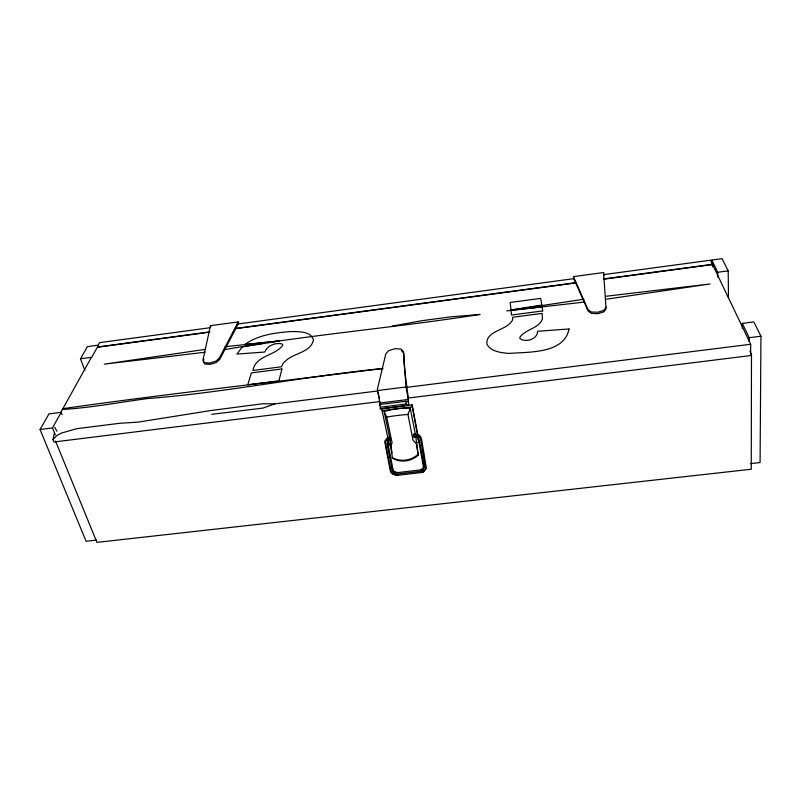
<?xml version="1.0" encoding="UTF-8"?>
<svg xmlns="http://www.w3.org/2000/svg" width="801" height="801" viewBox="0 0 801 801"><rect width="100%" height="100%" fill="white"/><g stroke="black" fill="none" stroke-linecap="round" stroke-linejoin="round"><path stroke-width="1.2" d="M749.195 341.436L749.195 337.692L742.307 323.384L753.791 321.922L760.95 336.21L760.079 462.537L750.357 463.629M603.894 274.593L710.457 260.215L750.677 344.26L750.657 355.564L408.42 398.017M406.007 386.963L403.484 351.639L401.111 349.066L394.983 348.685L388.655 350.688L385.802 353.922L377.381 389.286L379.834 402.993L379.574 405.546L380.295 404.465L405.807 401.311L408.18 402.012L408.34 399.469L406.007 386.963L377.341 390.558M573.696 279.639L573.456 276.605L603.584 272.54L603.754 275.584M417.381 434.953L412.054 404.835L407.088 405.446M380.295 404.465L380.155 409.031L408.74 405.516C407.879 388.145 403.634 370.873 403.804 353.281L401.421 350.708M389.697 443.564L389.526 445.746L382.077 410.623L382.277 408.51L404.605 405.757M379.984 401.541L53.937 441.992L53.006 439.699L54.298 433.241M203.855 359.038L203.344 361.471L204.696 363.974L210.102 364.385L216.39 362.452L219.814 359.309L238.287 323.694M384.15 411.564L386.693 417.061L392.079 442.703L390.758 447.008L392.51 458.272A22.148 21.517 -37.6 0 0 418.212 455.248L416.51 443.944L413.026 440.2L407.939 414.467L410.272 408.35A62.007 50.603 3.3 0 0 384.15 411.564L389.947 439.028L392.029 453.016M424.2 466.933L423.489 468.495L420.595 469.897L397.797 472.59L394.593 472.099L393.161 470.047L387.884 443.554L388.355 440.75L390.748 439.569M60.666 412.625L91.084 357.917M98.112 345.271L99.574 342.638L209.852 327.759M55.319 434.853L52.516 427.924L61.166 412.345L48.961 413.897L40.05 429.496L86.097 541.276L96.651 540.094M80.48 358.768L87.409 346.653L98.493 345.161L91.765 357.266L80.48 358.768L84.886 370.432M605.946 307.214L604.014 310.267L597.906 312.24L591.248 311.949L587.974 309.576L573.456 276.605M238.257 321.912L219.414 357.977L215.99 361.111L209.702 363.043L204.285 362.643L202.933 360.14L210.483 325.667L238.257 321.912L238.668 322.593M53.006 439.699L56.751 435.584L61.377 433.091L76.776 428.675L119.77 423.288L138.233 422.107L210.533 410.583L262.628 403.754L274.803 403.864L377.742 390.968M386.493 438.818L390.427 436.855M274.803 403.864L262.908 408.089L211.804 414.307M390.217 436.875L387.484 437.636L384.76 441.281L390.127 470.407L391.068 472.71L392.79 474.202L398.307 475.173M390.267 438.247L386.332 440.21L385.431 442.202L385.491 444.525L391.619 473.051L395.464 475.223L398.117 475.253L420.915 472.57L423.619 471.839L426.392 468.305L421.546 439.058L420.615 436.675L418.883 435.123L413.246 434.112M420.755 472.64L423.118 472.019L425.601 468.805L420.725 439.849L419.924 437.757L418.362 436.365L413.316 435.484M390.538 439.589L387.624 441.041L387.033 444.345L392.87 472.3L395.924 473.972L397.857 473.952L420.515 471.338L423.409 469.937L424.049 466.703L419.173 440.039L417.431 437.466L413.566 436.835M420.435 469.967L422.818 468.815L423.329 466.082L418.442 439.429L417.011 437.316L413.747 436.815M62.868 408.66C169.301 393.491 276.235 381.937 382.968 368.48C304.27 376.27 226.593 392.47 147.744 398.548C119.319 402.262 91.074 407.789 62.428 409.451M392.14 326.057L422.568 320.61L450.032 316.936L480.089 314.413C394.883 327.869 308.715 334.668 223.729 349.807M267.524 342.888L279.108 340.966L244.876 344.5C258.142 334.808 275.254 332.765 291.174 331.524C298.663 331.774 310.718 330.933 313.451 339.804C311.209 352.21 294.157 353.051 286.227 360.37L283.043 363.304L281.582 366.758L252.936 370.462C255.589 355.153 275.444 355.994 282.823 345.081L282.062 343.929C275.484 342.337 267.444 345.471 264.791 352.029L236.966 354.062L242.222 346.953L265.381 343.228M605.816 296.29L710.097 283.965L606.587 299.163M237.116 324.085L574.157 278.608M711.909 265.011L711.819 260.015L722.061 258.633L728.199 270.858L728.489 298.192M98.373 346.863L209.792 331.884M234.553 328.55L576.239 282.613M603.473 278.948L712.419 264.3M98.213 347.153L209.602 332.175M235.494 328.7L575.569 282.983M604.044 279.159L712.54 264.57L712.59 266.863M711.819 260.015L717.706 272.26L728.199 270.858M204.996 349.406L104.32 364.145L205.046 352.24M583.919 299.214L506.803 310.878L584.57 302.047M749.195 337.692L760.95 336.21M40.05 429.496L52.516 427.924M406.347 387.394L750.677 344.26M379.834 402.993L408.34 399.469M380.595 407.168L406.117 404.024L408.74 405.516M382.077 410.623L411.944 406.948M416.36 442.553L418.803 442.262L417.862 437.386M225.031 346.723L279.609 340.946M397.997 472.52L396.074 472.53L393.021 470.858M414.317 434.112L418.462 434.983L420.014 436.375M210.483 325.667L210.923 326.337M54.708 427.303L56.941 431.248M749.896 351.198L751.488 354.583L751.258 469.236L96.931 542.367L55.489 440.981M573.716 278.428L588.104 311.008L591.368 313.381L598.027 313.682L604.124 311.709L606.057 308.655L603.584 272.54M61.166 412.345L62.098 414.668M377.982 392.15L379.233 398.017M387.193 442.953L387.674 445.356M389.596 454.978L390.077 457.391M391.999 467.013L392.48 469.426M410.272 408.35L415.439 434.753M412.054 404.835L417.952 435.223M423.238 451.784L423.679 454.197M415.669 435.954L418.212 455.248M405.807 401.311L406.117 404.024M717.706 272.26L717.786 277.226M742.307 323.384L742.327 328.37M417.872 454.487A22.188 21.557 -37.5 0 1 392.12 457.511M386.693 417.061A24.22 2.443 -6.2 0 1 407.939 414.467M569.05 328.971C564.234 354.162 528.029 351.799 508.755 353.441C501.076 352.6 491.023 351.849 486.938 344.21C485.436 331.864 503.669 330.342 510.067 323.274L512.43 320.46L512.72 317.246L542.157 313.371L542.397 319.048C538.763 328.79 525.296 329.071 519.909 337.271L519.929 338.573C525.456 342.798 537.581 339.414 537.581 331.274L569.05 328.971M281.932 368.961L278.908 380.825L247.809 384.74L251.364 372.906L281.932 368.961M541.776 305.071L510.978 309.897L510.207 302.458L540.725 298.393L541.776 305.071M542.698 310.928L511.509 315.033L511.008 310.257L542.057 306.893L542.698 310.928"/></g></svg>
